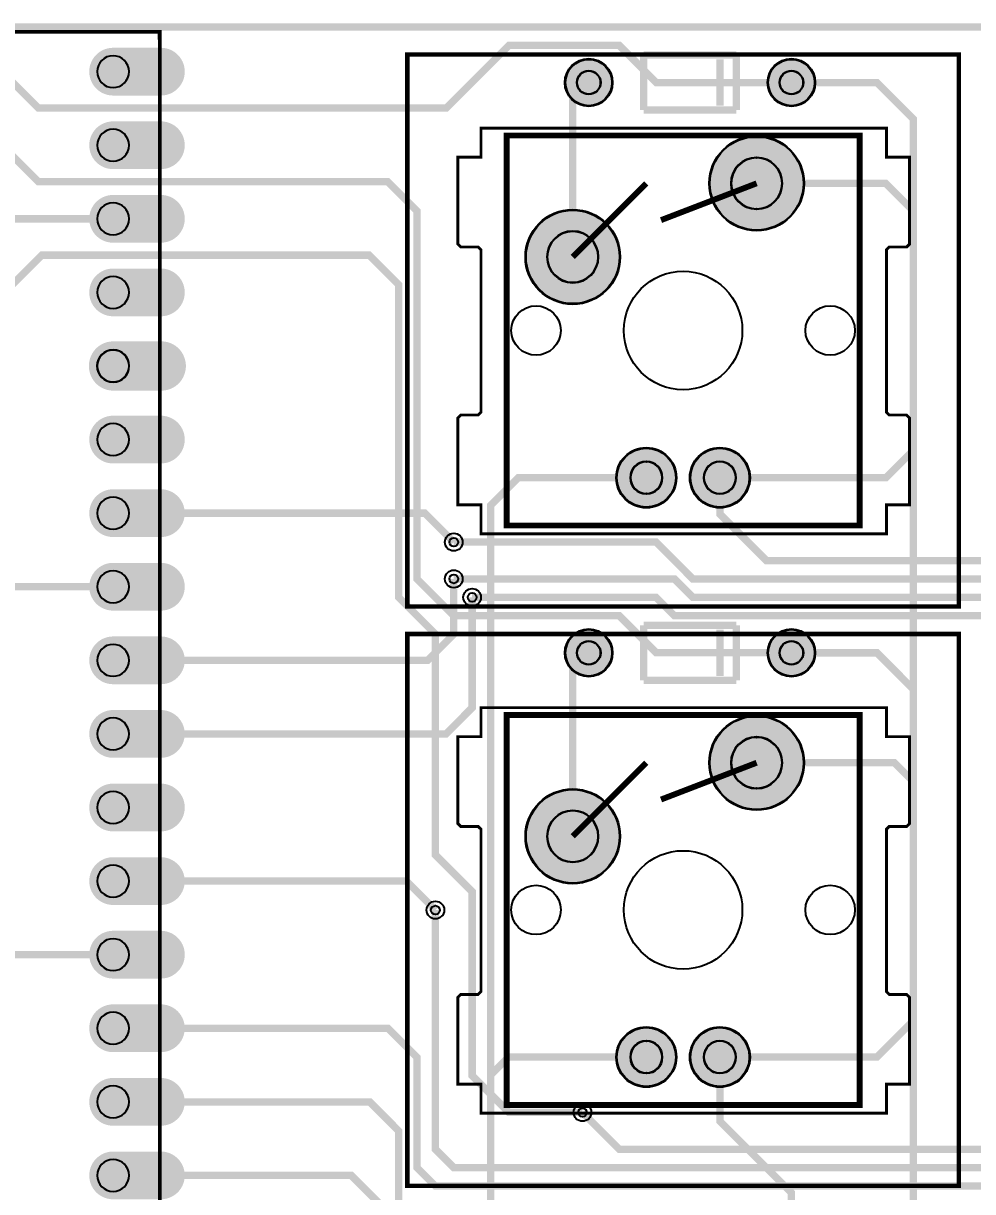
# Model space of a CAD drawing. Header units: millimetres. Extents: x 0 to 279, y -81 to 2.
# Drawn here: x 145.79 to 178.58, y -40.2 to 0.13 of the extents above; entities that cross this region are included whole.
import ezdxf

# ---------------------------------------------------------------- set-up
doc = ezdxf.new("R2010")
doc.units = ezdxf.units.MM
for name, color, linetype, true_color in [('BoardOutLine', 7, 'Continuous', 0xff00ff), ('BottomLayer', 7, 'Continuous', 0x0000ff), ('BottomSolderMaskLayer', 7, 'Continuous', 0xaa00ff), ('Document', 7, 'Continuous', 0xffffff), ('Hole', 7, 'Continuous', 0x222222), ('Multi-Layer', 7, 'Continuous', 0xc0c0c0), ('TopLayer', 7, 'Continuous', 0xff0000), ('TopSilkLayer', 7, 'Continuous', 0xffcc00), ('TopSolderMaskLayer', 7, 'Continuous', 0x800080)]:
    doc.layers.add(name, color=color, linetype=linetype, true_color=true_color)

msp = doc.modelspace()

# ---------------------------------------------------------------- hatches: boundary and pattern name
at = {"layer": 'BottomSolderMaskLayer'}
for points in [[(164.491, -1.916, 1), (166.142, -1.916, 1)], [(171.491, -1.916, 1), (173.142, -1.916, 1)], [(169.477, -5.395, 1), (172.753, -5.395, 1)], [(163.127, -7.935, 1), (166.403, -7.935, 1)], [(148.89, -12.55), (148.785, -12.544), (148.682, -12.524), (148.582, -12.491), (148.486, -12.445), (148.398, -12.388), (148.316, -12.32), (148.244, -12.242), (148.183, -12.156), (148.132, -12.062), (148.093, -11.963), (148.067, -11.859), (148.054, -11.753), (148.054, -11.647), (148.067, -11.541), (148.093, -11.437), (148.132, -11.338), (148.183, -11.244), (148.244, -11.158), (148.316, -11.08), (148.398, -11.012), (148.486, -10.955), (148.582, -10.909), (148.682, -10.876), (148.785, -10.856), (148.89, -10.85), (150.565, -10.85), (150.67, -10.856), (150.774, -10.876), (150.874, -10.909), (150.969, -10.955), (151.058, -11.012), (151.139, -11.08), (151.211, -11.158), (151.273, -11.244), (151.323, -11.338), (151.362, -11.437), (151.388, -11.541), (151.402, -11.647), (151.402, -11.753), (151.388, -11.859), (151.362, -11.963), (151.323, -12.062), (151.273, -12.156), (151.211, -12.242), (151.139, -12.32), (151.058, -12.388), (150.969, -12.445), (150.874, -12.491), (150.774, -12.524), (150.67, -12.544), (150.565, -12.55)], [(166.264, -15.555, 1), (168.346, -15.555, 1)], [(168.804, -15.555, 1), (170.886, -15.555, 1)], [(164.491, -21.601, 1), (166.141, -21.601, 1)], [(171.491, -21.601, 1), (173.141, -21.601, 1)], [(169.477, -25.395, 1), (172.753, -25.395, 1)], [(163.127, -27.935, 1), (166.403, -27.935, 1)], [(166.264, -35.555, 1), (168.346, -35.555, 1)], [(168.804, -35.555, 1), (170.886, -35.555, 1)]]:
    msp.add_hatch(color=256, dxfattribs=at).paths.add_polyline_path(points)
at = {"layer": 'Multi-Layer'}
for points in [[(148.89, -2.365), (148.787, -2.358), (148.685, -2.339), (148.586, -2.307), (148.493, -2.263), (148.405, -2.208), (148.325, -2.141), (148.254, -2.066), (148.193, -1.982), (148.144, -1.891), (148.105, -1.795), (148.08, -1.695), (148.067, -1.592), (148.067, -1.488), (148.08, -1.385), (148.105, -1.285), (148.144, -1.189), (148.193, -1.098), (148.254, -1.014), (148.325, -0.939), (148.405, -0.872), (148.493, -0.817), (148.586, -0.773), (148.685, -0.741), (148.787, -0.722), (148.89, -0.715), (150.54, -0.715), (150.643, -0.722), (150.745, -0.741), (150.844, -0.773), (150.938, -0.817), (151.025, -0.872), (151.105, -0.939), (151.176, -1.014), (151.236, -1.098), (151.287, -1.189), (151.325, -1.285), (151.35, -1.385), (151.364, -1.488), (151.364, -1.592), (151.35, -1.695), (151.325, -1.795), (151.287, -1.891), (151.236, -1.982), (151.176, -2.066), (151.105, -2.141), (151.025, -2.208), (150.938, -2.263), (150.844, -2.307), (150.745, -2.339), (150.643, -2.358), (150.54, -2.365)], [(164.516, -1.916, 1), (166.116, -1.916, 1)], [(171.516, -1.916, 1), (173.116, -1.916, 1)], [(148.89, -4.905), (148.787, -4.898), (148.685, -4.879), (148.586, -4.847), (148.493, -4.803), (148.405, -4.748), (148.325, -4.681), (148.254, -4.606), (148.193, -4.522), (148.144, -4.431), (148.105, -4.335), (148.08, -4.235), (148.067, -4.132), (148.067, -4.028), (148.08, -3.925), (148.105, -3.825), (148.144, -3.729), (148.193, -3.638), (148.254, -3.554), (148.325, -3.479), (148.405, -3.412), (148.493, -3.357), (148.586, -3.313), (148.685, -3.281), (148.787, -3.262), (148.89, -3.255), (150.54, -3.255), (150.643, -3.262), (150.745, -3.281), (150.844, -3.313), (150.938, -3.357), (151.025, -3.412), (151.105, -3.479), (151.176, -3.554), (151.236, -3.638), (151.287, -3.729), (151.325, -3.825), (151.35, -3.925), (151.364, -4.028), (151.364, -4.132), (151.35, -4.235), (151.325, -4.335), (151.287, -4.431), (151.236, -4.522), (151.176, -4.606), (151.105, -4.681), (151.025, -4.748), (150.938, -4.803), (150.844, -4.847), (150.745, -4.879), (150.643, -4.898), (150.54, -4.905)], [(169.502, -5.395, 1), (172.728, -5.395, 1)], [(148.89, -7.445), (148.787, -7.438), (148.685, -7.419), (148.586, -7.387), (148.493, -7.343), (148.405, -7.288), (148.325, -7.221), (148.254, -7.146), (148.193, -7.062), (148.144, -6.971), (148.105, -6.875), (148.08, -6.775), (148.067, -6.672), (148.067, -6.568), (148.08, -6.465), (148.105, -6.365), (148.144, -6.269), (148.193, -6.178), (148.254, -6.094), (148.325, -6.019), (148.405, -5.953), (148.493, -5.897), (148.586, -5.853), (148.685, -5.821), (148.787, -5.802), (148.89, -5.795), (150.54, -5.795), (150.643, -5.802), (150.745, -5.821), (150.844, -5.853), (150.938, -5.897), (151.025, -5.953), (151.105, -6.019), (151.176, -6.094), (151.236, -6.178), (151.287, -6.269), (151.325, -6.365), (151.35, -6.465), (151.364, -6.568), (151.364, -6.672), (151.35, -6.775), (151.325, -6.875), (151.287, -6.971), (151.236, -7.062), (151.176, -7.146), (151.105, -7.221), (151.025, -7.288), (150.938, -7.343), (150.844, -7.387), (150.745, -7.419), (150.643, -7.438), (150.54, -7.445)], [(163.152, -7.935, 1), (166.378, -7.935, 1)], [(148.89, -9.985), (148.787, -9.978), (148.685, -9.959), (148.586, -9.927), (148.493, -9.883), (148.405, -9.828), (148.325, -9.761), (148.254, -9.686), (148.193, -9.602), (148.144, -9.511), (148.105, -9.415), (148.08, -9.315), (148.067, -9.212), (148.067, -9.108), (148.08, -9.005), (148.105, -8.905), (148.144, -8.809), (148.193, -8.718), (148.254, -8.634), (148.325, -8.559), (148.405, -8.493), (148.493, -8.437), (148.586, -8.393), (148.685, -8.361), (148.787, -8.342), (148.89, -8.335), (150.54, -8.335), (150.643, -8.342), (150.745, -8.361), (150.844, -8.393), (150.938, -8.437), (151.025, -8.493), (151.105, -8.559), (151.176, -8.634), (151.236, -8.718), (151.287, -8.809), (151.325, -8.905), (151.35, -9.005), (151.364, -9.108), (151.364, -9.212), (151.35, -9.315), (151.325, -9.415), (151.287, -9.511), (151.236, -9.602), (151.176, -9.686), (151.105, -9.761), (151.025, -9.828), (150.938, -9.883), (150.844, -9.927), (150.745, -9.959), (150.643, -9.978), (150.54, -9.985)], [(148.89, -12.525), (148.787, -12.518), (148.685, -12.499), (148.586, -12.467), (148.493, -12.423), (148.405, -12.368), (148.325, -12.301), (148.254, -12.226), (148.193, -12.142), (148.144, -12.051), (148.105, -11.955), (148.08, -11.855), (148.067, -11.752), (148.067, -11.648), (148.08, -11.545), (148.105, -11.445), (148.144, -11.349), (148.193, -11.258), (148.254, -11.174), (148.325, -11.099), (148.405, -11.033), (148.493, -10.977), (148.586, -10.933), (148.685, -10.901), (148.787, -10.882), (148.89, -10.875), (150.54, -10.875), (150.643, -10.882), (150.745, -10.901), (150.844, -10.933), (150.938, -10.977), (151.025, -11.033), (151.105, -11.099), (151.176, -11.174), (151.236, -11.258), (151.287, -11.349), (151.325, -11.445), (151.35, -11.545), (151.364, -11.648), (151.364, -11.752), (151.35, -11.855), (151.325, -11.955), (151.287, -12.051), (151.236, -12.142), (151.176, -12.226), (151.105, -12.301), (151.025, -12.368), (150.938, -12.423), (150.844, -12.467), (150.745, -12.499), (150.643, -12.518), (150.54, -12.525)], [(148.89, -15.065), (148.787, -15.058), (148.685, -15.039), (148.586, -15.007), (148.493, -14.963), (148.405, -14.908), (148.325, -14.842), (148.254, -14.766), (148.193, -14.682), (148.144, -14.591), (148.105, -14.495), (148.08, -14.395), (148.067, -14.292), (148.067, -14.188), (148.08, -14.085), (148.105, -13.985), (148.144, -13.889), (148.193, -13.798), (148.254, -13.714), (148.325, -13.639), (148.405, -13.573), (148.493, -13.517), (148.586, -13.473), (148.685, -13.441), (148.787, -13.421), (148.89, -13.415), (150.54, -13.415), (150.643, -13.421), (150.745, -13.441), (150.844, -13.473), (150.938, -13.517), (151.025, -13.573), (151.105, -13.639), (151.176, -13.714), (151.236, -13.798), (151.287, -13.889), (151.325, -13.985), (151.35, -14.085), (151.364, -14.188), (151.364, -14.292), (151.35, -14.395), (151.325, -14.495), (151.287, -14.591), (151.236, -14.682), (151.176, -14.766), (151.105, -14.842), (151.025, -14.908), (150.938, -14.963), (150.844, -15.007), (150.745, -15.039), (150.643, -15.058), (150.54, -15.065)], [(166.289, -15.555, 1), (168.321, -15.555, 1)], [(168.829, -15.555, 1), (170.861, -15.555, 1)], [(148.89, -17.605), (148.787, -17.598), (148.685, -17.579), (148.586, -17.547), (148.493, -17.503), (148.405, -17.448), (148.325, -17.382), (148.254, -17.306), (148.193, -17.222), (148.144, -17.131), (148.105, -17.035), (148.08, -16.934), (148.067, -16.832), (148.067, -16.728), (148.08, -16.625), (148.105, -16.525), (148.144, -16.429), (148.193, -16.338), (148.254, -16.254), (148.325, -16.179), (148.405, -16.113), (148.493, -16.057), (148.586, -16.013), (148.685, -15.981), (148.787, -15.961), (148.89, -15.955), (150.54, -15.955), (150.643, -15.961), (150.745, -15.981), (150.844, -16.013), (150.938, -16.057), (151.025, -16.113), (151.105, -16.179), (151.176, -16.254), (151.236, -16.338), (151.287, -16.429), (151.325, -16.525), (151.35, -16.625), (151.364, -16.728), (151.364, -16.832), (151.35, -16.934), (151.325, -17.035), (151.287, -17.131), (151.236, -17.222), (151.176, -17.306), (151.105, -17.382), (151.025, -17.448), (150.938, -17.503), (150.844, -17.547), (150.745, -17.579), (150.643, -17.598), (150.54, -17.605)], [(148.89, -20.145), (148.787, -20.138), (148.685, -20.119), (148.586, -20.087), (148.493, -20.043), (148.405, -19.988), (148.325, -19.922), (148.254, -19.846), (148.193, -19.762), (148.144, -19.671), (148.105, -19.575), (148.08, -19.474), (148.067, -19.372), (148.067, -19.268), (148.08, -19.165), (148.105, -19.065), (148.144, -18.969), (148.193, -18.878), (148.254, -18.794), (148.325, -18.719), (148.405, -18.653), (148.493, -18.597), (148.586, -18.553), (148.685, -18.521), (148.787, -18.501), (148.89, -18.495), (150.54, -18.495), (150.643, -18.501), (150.745, -18.521), (150.844, -18.553), (150.938, -18.597), (151.025, -18.653), (151.105, -18.719), (151.176, -18.794), (151.236, -18.878), (151.287, -18.969), (151.325, -19.065), (151.35, -19.165), (151.364, -19.268), (151.364, -19.372), (151.35, -19.474), (151.325, -19.575), (151.287, -19.671), (151.236, -19.762), (151.176, -19.846), (151.105, -19.922), (151.025, -19.988), (150.938, -20.043), (150.844, -20.087), (150.745, -20.119), (150.643, -20.138), (150.54, -20.145)], [(164.516, -21.601, 1), (166.116, -21.601, 1)], [(171.516, -21.601, 1), (173.116, -21.601, 1)], [(148.89, -22.685), (148.787, -22.678), (148.685, -22.659), (148.586, -22.627), (148.493, -22.583), (148.405, -22.528), (148.325, -22.462), (148.254, -22.386), (148.193, -22.302), (148.144, -22.211), (148.105, -22.115), (148.08, -22.014), (148.067, -21.912), (148.067, -21.808), (148.08, -21.705), (148.105, -21.605), (148.144, -21.509), (148.193, -21.418), (148.254, -21.334), (148.325, -21.259), (148.405, -21.193), (148.493, -21.137), (148.586, -21.093), (148.685, -21.061), (148.787, -21.041), (148.89, -21.035), (150.54, -21.035), (150.643, -21.041), (150.745, -21.061), (150.844, -21.093), (150.938, -21.137), (151.025, -21.193), (151.105, -21.259), (151.176, -21.334), (151.236, -21.418), (151.287, -21.509), (151.325, -21.605), (151.35, -21.705), (151.364, -21.808), (151.364, -21.912), (151.35, -22.014), (151.325, -22.115), (151.287, -22.211), (151.236, -22.302), (151.176, -22.386), (151.105, -22.462), (151.025, -22.528), (150.938, -22.583), (150.844, -22.627), (150.745, -22.659), (150.643, -22.678), (150.54, -22.685)], [(148.89, -25.225), (148.787, -25.218), (148.685, -25.199), (148.586, -25.167), (148.493, -25.123), (148.405, -25.068), (148.325, -25.002), (148.254, -24.926), (148.193, -24.842), (148.144, -24.751), (148.105, -24.655), (148.08, -24.554), (148.067, -24.452), (148.067, -24.348), (148.08, -24.245), (148.105, -24.145), (148.144, -24.049), (148.193, -23.958), (148.254, -23.874), (148.325, -23.799), (148.405, -23.733), (148.493, -23.677), (148.586, -23.633), (148.685, -23.601), (148.787, -23.581), (148.89, -23.575), (150.54, -23.575), (150.643, -23.581), (150.745, -23.601), (150.844, -23.633), (150.938, -23.677), (151.025, -23.733), (151.105, -23.799), (151.176, -23.874), (151.236, -23.958), (151.287, -24.049), (151.325, -24.145), (151.35, -24.245), (151.364, -24.348), (151.364, -24.452), (151.35, -24.554), (151.325, -24.655), (151.287, -24.751), (151.236, -24.842), (151.176, -24.926), (151.105, -25.002), (151.025, -25.068), (150.938, -25.123), (150.844, -25.167), (150.745, -25.199), (150.643, -25.218), (150.54, -25.225)], [(169.502, -25.395, 1), (172.728, -25.395, 1)], [(148.89, -27.765), (148.787, -27.758), (148.685, -27.739), (148.586, -27.707), (148.493, -27.663), (148.405, -27.608), (148.325, -27.542), (148.254, -27.466), (148.193, -27.382), (148.144, -27.291), (148.105, -27.195), (148.08, -27.094), (148.067, -26.992), (148.067, -26.888), (148.08, -26.785), (148.105, -26.685), (148.144, -26.589), (148.193, -26.498), (148.254, -26.414), (148.325, -26.339), (148.405, -26.273), (148.493, -26.217), (148.586, -26.173), (148.685, -26.141), (148.787, -26.121), (148.89, -26.115), (150.54, -26.115), (150.643, -26.121), (150.745, -26.141), (150.844, -26.173), (150.938, -26.217), (151.025, -26.273), (151.105, -26.339), (151.176, -26.414), (151.236, -26.498), (151.287, -26.589), (151.325, -26.685), (151.35, -26.785), (151.364, -26.888), (151.364, -26.992), (151.35, -27.094), (151.325, -27.195), (151.287, -27.291), (151.236, -27.382), (151.176, -27.466), (151.105, -27.542), (151.025, -27.608), (150.938, -27.663), (150.844, -27.707), (150.745, -27.739), (150.643, -27.758), (150.54, -27.765)], [(163.152, -27.935, 1), (166.378, -27.935, 1)], [(148.89, -30.305), (148.787, -30.298), (148.685, -30.279), (148.586, -30.247), (148.493, -30.203), (148.405, -30.147), (148.325, -30.081), (148.254, -30.006), (148.193, -29.922), (148.144, -29.831), (148.105, -29.735), (148.08, -29.634), (148.067, -29.532), (148.067, -29.428), (148.08, -29.325), (148.105, -29.225), (148.144, -29.129), (148.193, -29.038), (148.254, -28.954), (148.325, -28.879), (148.405, -28.813), (148.493, -28.757), (148.586, -28.713), (148.685, -28.681), (148.787, -28.661), (148.89, -28.655), (150.54, -28.655), (150.643, -28.661), (150.745, -28.681), (150.844, -28.713), (150.938, -28.757), (151.025, -28.813), (151.105, -28.879), (151.176, -28.954), (151.236, -29.038), (151.287, -29.129), (151.325, -29.225), (151.35, -29.325), (151.364, -29.428), (151.364, -29.532), (151.35, -29.634), (151.325, -29.735), (151.287, -29.831), (151.236, -29.922), (151.176, -30.006), (151.105, -30.081), (151.025, -30.147), (150.938, -30.203), (150.844, -30.247), (150.745, -30.279), (150.643, -30.298), (150.54, -30.305)], [(148.89, -32.845), (148.787, -32.838), (148.685, -32.819), (148.586, -32.787), (148.493, -32.743), (148.405, -32.687), (148.325, -32.621), (148.254, -32.546), (148.193, -32.462), (148.144, -32.371), (148.105, -32.275), (148.08, -32.174), (148.067, -32.072), (148.067, -31.968), (148.08, -31.865), (148.105, -31.765), (148.144, -31.669), (148.193, -31.578), (148.254, -31.494), (148.325, -31.419), (148.405, -31.353), (148.493, -31.297), (148.586, -31.253), (148.685, -31.221), (148.787, -31.201), (148.89, -31.195), (150.54, -31.195), (150.643, -31.201), (150.745, -31.221), (150.844, -31.253), (150.938, -31.297), (151.025, -31.353), (151.105, -31.419), (151.176, -31.494), (151.236, -31.578), (151.287, -31.669), (151.325, -31.765), (151.35, -31.865), (151.364, -31.968), (151.364, -32.072), (151.35, -32.174), (151.325, -32.275), (151.287, -32.371), (151.236, -32.462), (151.176, -32.546), (151.105, -32.621), (151.025, -32.687), (150.938, -32.743), (150.844, -32.787), (150.745, -32.819), (150.643, -32.838), (150.54, -32.845)], [(148.89, -35.385), (148.787, -35.378), (148.685, -35.359), (148.586, -35.327), (148.493, -35.283), (148.405, -35.227), (148.325, -35.161), (148.254, -35.086), (148.193, -35.002), (148.144, -34.911), (148.105, -34.815), (148.08, -34.715), (148.067, -34.612), (148.067, -34.508), (148.08, -34.405), (148.105, -34.305), (148.144, -34.209), (148.193, -34.118), (148.254, -34.034), (148.325, -33.959), (148.405, -33.893), (148.493, -33.837), (148.586, -33.793), (148.685, -33.761), (148.787, -33.741), (148.89, -33.735), (150.54, -33.735), (150.643, -33.741), (150.745, -33.761), (150.844, -33.793), (150.938, -33.837), (151.025, -33.893), (151.105, -33.959), (151.176, -34.034), (151.236, -34.118), (151.287, -34.209), (151.325, -34.305), (151.35, -34.405), (151.364, -34.508), (151.364, -34.612), (151.35, -34.715), (151.325, -34.815), (151.287, -34.911), (151.236, -35.002), (151.176, -35.086), (151.105, -35.161), (151.025, -35.227), (150.938, -35.283), (150.844, -35.327), (150.745, -35.359), (150.643, -35.378), (150.54, -35.385)], [(166.289, -35.555, 1), (168.321, -35.555, 1)], [(168.829, -35.555, 1), (170.861, -35.555, 1)], [(148.89, -37.925), (148.787, -37.918), (148.685, -37.899), (148.586, -37.867), (148.493, -37.823), (148.405, -37.767), (148.325, -37.701), (148.254, -37.626), (148.193, -37.542), (148.144, -37.451), (148.105, -37.355), (148.08, -37.255), (148.067, -37.152), (148.067, -37.048), (148.08, -36.945), (148.105, -36.845), (148.144, -36.749), (148.193, -36.658), (148.254, -36.574), (148.325, -36.499), (148.405, -36.433), (148.493, -36.377), (148.586, -36.333), (148.685, -36.301), (148.787, -36.281), (148.89, -36.275), (150.54, -36.275), (150.643, -36.281), (150.745, -36.301), (150.844, -36.333), (150.938, -36.377), (151.025, -36.433), (151.105, -36.499), (151.176, -36.574), (151.236, -36.658), (151.287, -36.749), (151.325, -36.845), (151.35, -36.945), (151.364, -37.048), (151.364, -37.152), (151.35, -37.255), (151.325, -37.355), (151.287, -37.451), (151.236, -37.542), (151.176, -37.626), (151.105, -37.701), (151.025, -37.767), (150.938, -37.823), (150.844, -37.867), (150.745, -37.899), (150.643, -37.918), (150.54, -37.925)], [(148.89, -40.465), (148.787, -40.458), (148.685, -40.439), (148.586, -40.407), (148.493, -40.363), (148.405, -40.307), (148.325, -40.241), (148.254, -40.166), (148.193, -40.082), (148.144, -39.991), (148.105, -39.895), (148.08, -39.795), (148.067, -39.692), (148.067, -39.588), (148.08, -39.485), (148.105, -39.385), (148.144, -39.289), (148.193, -39.198), (148.254, -39.114), (148.325, -39.039), (148.405, -38.973), (148.493, -38.917), (148.586, -38.873), (148.685, -38.841), (148.787, -38.821), (148.89, -38.815), (150.54, -38.815), (150.643, -38.821), (150.745, -38.841), (150.844, -38.873), (150.938, -38.917), (151.025, -38.973), (151.105, -39.039), (151.176, -39.114), (151.236, -39.198), (151.287, -39.289), (151.325, -39.385), (151.35, -39.485), (151.364, -39.588), (151.364, -39.692), (151.35, -39.795), (151.325, -39.895), (151.287, -39.991), (151.236, -40.082), (151.176, -40.166), (151.105, -40.241), (151.025, -40.307), (150.938, -40.363), (150.844, -40.407), (150.745, -40.439), (150.643, -40.458), (150.54, -40.465)]]:
    msp.add_hatch(color=256, dxfattribs=at).paths.add_polyline_path(points)
at = {"layer": 'TopSolderMaskLayer'}
for points in [[(164.491, -1.916, 1), (166.142, -1.916, 1)], [(171.491, -1.916, 1), (173.142, -1.916, 1)], [(169.477, -5.395, 1), (172.753, -5.395, 1)], [(163.127, -7.935, 1), (166.403, -7.935, 1)], [(148.89, -12.55), (148.785, -12.544), (148.682, -12.524), (148.582, -12.491), (148.486, -12.445), (148.398, -12.388), (148.316, -12.32), (148.244, -12.242), (148.183, -12.156), (148.132, -12.062), (148.093, -11.963), (148.067, -11.859), (148.054, -11.753), (148.054, -11.647), (148.067, -11.541), (148.093, -11.437), (148.132, -11.338), (148.183, -11.244), (148.244, -11.158), (148.316, -11.08), (148.398, -11.012), (148.486, -10.955), (148.582, -10.909), (148.682, -10.876), (148.785, -10.856), (148.89, -10.85), (150.565, -10.85), (150.67, -10.856), (150.774, -10.876), (150.874, -10.909), (150.969, -10.955), (151.058, -11.012), (151.139, -11.08), (151.211, -11.158), (151.273, -11.244), (151.323, -11.338), (151.362, -11.437), (151.388, -11.541), (151.402, -11.647), (151.402, -11.753), (151.388, -11.859), (151.362, -11.963), (151.323, -12.062), (151.273, -12.156), (151.211, -12.242), (151.139, -12.32), (151.058, -12.388), (150.969, -12.445), (150.874, -12.491), (150.774, -12.524), (150.67, -12.544), (150.565, -12.55)], [(166.264, -15.555, 1), (168.346, -15.555, 1)], [(168.804, -15.555, 1), (170.886, -15.555, 1)], [(164.491, -21.601, 1), (166.141, -21.601, 1)], [(171.491, -21.601, 1), (173.141, -21.601, 1)], [(169.477, -25.395, 1), (172.753, -25.395, 1)], [(163.127, -27.935, 1), (166.403, -27.935, 1)], [(166.264, -35.555, 1), (168.346, -35.555, 1)], [(168.804, -35.555, 1), (170.886, -35.555, 1)]]:
    msp.add_hatch(color=256, dxfattribs=at).paths.add_polyline_path(points)

# ---------------------------------------------------------------- linework, layer by layer
at = {"layer": 'BoardOutLine', "const_width": 0.254}
msp.add_lwpolyline([(0, 0), (279.05, 0), (279.05, -80.95), (0, -80.95), (0, 0)], close=True, dxfattribs=at)
at = {"layer": 'BottomLayer', "const_width": 0.254}
for points in [[(131.11, -1.54), (145.05, -1.54), (146.304, -2.794), (160.401, -2.794), (162.56, -0.635), (166.37, -0.635), (167.65, -1.915), (172.316, -1.915)], [(164.765, -7.935), (164.765, -2.467), (165.316, -1.916)], [(169.845, -15.555), (175.58, -15.555), (176.53, -14.605), (176.53, -3.175), (175.271, -1.916), (172.316, -1.916)], [(131.11, -4.079), (145.05, -4.079), (146.304, -5.334), (158.369, -5.334), (159.385, -6.35), (159.385, -19.05), (160.655, -20.32), (166.37, -20.32), (167.65, -21.6), (172.316, -21.6)], [(131.11, -9.16), (145.145, -9.16), (146.431, -7.874), (157.734, -7.874), (158.75, -8.89), (158.75, -19.685), (160.02, -20.955), (160.02, -28.575), (161.29, -29.845), (161.29, -36.195), (162.56, -37.465), (165.1, -37.465)], [(269.845, -15.555), (269.845, -17.175), (268.605, -18.415), (171.45, -18.415), (169.845, -16.81), (169.845, -15.555)], [(160.655, -17.78), (167.64, -17.78), (168.91, -19.05), (269.875, -19.05), (270.51, -18.415), (276.86, -18.415)], [(160.655, -19.05), (168.275, -19.05), (168.91, -19.685), (255.271, -19.685), (256.541, -20.955)], [(241.3, -21.046), (240.756, -21.046), (240.03, -20.32), (168.275, -20.32), (167.64, -19.685), (161.29, -19.685)], [(164.765, -27.935), (164.765, -22.151), (165.316, -21.601)], [(169.845, -35.555), (175.265, -35.555), (176.53, -34.29), (176.53, -22.86), (175.271, -21.601), (172.316, -21.601)], [(234.95, -39.37), (160.655, -39.37), (160.02, -38.735), (160.02, -30.48)], [(148.89, -34.56), (158.385, -34.56), (159.385, -35.56), (159.385, -39.37), (160.02, -40.005), (219.71, -40.005), (220.379, -40.674), (220.98, -40.674)], [(269.845, -35.555), (269.845, -37.495), (268.605, -38.735), (170.815, -38.735), (169.845, -37.765), (169.845, -35.555)], [(148.89, -37.1), (157.75, -37.1), (158.75, -38.1), (158.75, -56.515), (160.02, -57.785), (168.91, -57.785), (170.815, -59.69), (215.265, -59.69), (215.914, -60.339), (216.535, -60.339)], [(201.295, -60.975), (200.675, -60.975), (200.025, -60.325), (170.815, -60.325), (168.91, -58.42), (160.02, -58.42), (158.115, -56.515), (158.115, -40.64), (157.115, -39.64), (148.89, -39.64)]]:
    msp.add_lwpolyline(points, dxfattribs=at)
at = {"layer": 'BottomSolderMaskLayer'}
for points in [[(171.118, -4.505), (171.112, -4.505)], [(171.118, -6.285), (171.112, -6.285)], [(164.768, -7.045), (164.762, -7.045)], [(164.768, -8.825), (164.762, -8.825)], [(148.89, -11.142), (148.89, -11.142)], [(148.89, -12.258), (148.89, -12.258)], [(167.308, -14.995), (167.302, -14.995)], [(169.848, -14.995), (169.842, -14.995)], [(167.308, -16.115), (167.302, -16.115)], [(169.848, -16.115), (169.842, -16.115)], [(171.118, -24.505), (171.112, -24.505)], [(171.118, -26.285), (171.112, -26.285)], [(164.768, -27.045), (164.762, -27.045)], [(164.768, -28.825), (164.762, -28.825)], [(167.308, -34.995), (167.302, -34.995)], [(169.848, -34.995), (169.842, -34.995)], [(167.308, -36.115), (167.302, -36.115)], [(169.848, -36.115), (169.842, -36.115)]]:
    msp.add_lwpolyline(points, close=True, dxfattribs=at)
for centre, radius in [((165.316, -1.916), 0.825), ((172.316, -1.916), 0.825), ((165.316, -1.916), 0.413), ((172.316, -1.916), 0.413), ((171.115, -5.395), 1.638), ((164.765, -7.935), 1.638), ((167.305, -15.555), 1.041), ((169.845, -15.555), 1.041), ((165.316, -21.601), 0.825), ((172.316, -21.601), 0.825), ((165.316, -21.601), 0.413), ((172.316, -21.601), 0.413), ((171.115, -25.395), 1.638), ((164.765, -27.935), 1.638), ((167.305, -35.555), 1.041), ((169.845, -35.555), 1.041)]:
    msp.add_circle(centre, radius, dxfattribs=at)
for centre, radius, start, end in [((171.112, -5.395), 0.89, 90, 270), ((171.118, -5.395), 0.89, 270, 90), ((164.762, -7.935), 0.89, 90, 270), ((164.768, -7.935), 0.89, 270, 90), ((148.89, -11.7), 0.558, 90, 270), ((148.89, -11.7), 0.558, 270, 90), ((167.302, -15.555), 0.56, 90, 270), ((167.308, -15.555), 0.56, 270, 90), ((169.842, -15.555), 0.56, 90, 270), ((169.848, -15.555), 0.56, 270, 90), ((171.112, -25.395), 0.89, 90, 270), ((171.118, -25.395), 0.89, 270, 90), ((164.762, -27.935), 0.89, 90, 270), ((164.768, -27.935), 0.89, 270, 90), ((167.302, -35.555), 0.56, 90, 270), ((167.308, -35.555), 0.56, 270, 90), ((169.842, -35.555), 0.56, 90, 270), ((169.848, -35.555), 0.56, 270, 90)]:
    msp.add_arc(centre, radius, start, end, dxfattribs=at)
at = {"layer": 'Document'}
for points, const_width in [([(159.05, -0.95), (178.1, -0.95), (178.1, -20), (159.05, -20), (159.05, -0.95)], 0.152), ([(175.596, -17.493), (175.596, -16.493), (176.395, -16.493), (176.395, -13.493), (176.295, -13.392), (175.695, -13.392), (175.596, -13.293), (175.596, -7.692), (175.695, -7.593), (176.295, -7.593), (176.395, -7.493), (176.395, -4.493), (175.596, -4.493), (175.596, -3.493), (161.596, -3.493), (161.596, -4.493), (160.796, -4.493), (160.796, -7.493), (160.896, -7.593), (161.496, -7.593), (161.596, -7.692), (161.596, -13.293), (161.496, -13.392), (160.896, -13.392), (160.796, -13.493), (160.796, -16.493), (161.596, -16.493), (161.596, -17.493), (175.596, -17.493)], 0.1), ([(159.05, -20.95), (178.1, -20.95), (178.1, -40), (159.05, -40), (159.05, -20.95)], 0.152), ([(175.596, -37.493), (175.596, -36.493), (176.395, -36.493), (176.395, -33.493), (176.295, -33.392), (175.695, -33.392), (175.596, -33.293), (175.596, -27.692), (175.695, -27.593), (176.295, -27.593), (176.395, -27.493), (176.395, -24.493), (175.596, -24.493), (175.596, -23.493), (161.596, -23.493), (161.596, -24.493), (160.796, -24.493), (160.796, -27.493), (160.896, -27.593), (161.496, -27.593), (161.596, -27.692), (161.596, -33.293), (161.496, -33.392), (160.896, -33.392), (160.796, -33.493), (160.796, -36.493), (161.596, -36.493), (161.596, -37.493), (175.596, -37.493)], 0.1)]:
    msp.add_lwpolyline(points, close=True, dxfattribs=dict(at, const_width=const_width))
at = {"layer": 'Hole'}
for centre in [(160.655, -17.78), (160.655, -19.05), (161.29, -19.685), (160.02, -30.48), (165.1, -37.465)]:
    msp.add_circle(centre, 0.152, dxfattribs=at)
at = {"layer": 'Multi-Layer'}
for points in [[(148.89, -0.99), (148.89, -0.99)], [(148.89, -2.09), (148.89, -2.09)], [(148.89, -3.53), (148.89, -3.53)], [(148.89, -4.63), (148.89, -4.63)], [(171.118, -4.519), (171.112, -4.519)], [(148.89, -6.07), (148.89, -6.07)], [(171.118, -6.271), (171.112, -6.271)], [(148.89, -7.17), (148.89, -7.17)], [(164.768, -7.059), (164.762, -7.059)], [(148.89, -8.61), (148.89, -8.61)], [(164.768, -8.811), (164.762, -8.811)], [(148.89, -9.71), (148.89, -9.71)], [(148.89, -11.15), (148.89, -11.15)], [(148.89, -12.25), (148.89, -12.25)], [(148.89, -13.69), (148.89, -13.69)], [(148.89, -14.79), (148.89, -14.79)], [(167.308, -15.009), (167.302, -15.009)], [(169.848, -15.009), (169.842, -15.009)], [(167.308, -16.101), (167.302, -16.101)], [(169.848, -16.101), (169.842, -16.101)], [(148.89, -16.23), (148.89, -16.23)], [(148.89, -17.33), (148.89, -17.33)], [(148.89, -18.77), (148.89, -18.77)], [(148.89, -19.87), (148.89, -19.87)], [(148.89, -21.31), (148.89, -21.31)], [(148.89, -22.41), (148.89, -22.41)], [(148.89, -23.85), (148.89, -23.85)], [(171.118, -24.519), (171.112, -24.519)], [(148.89, -24.95), (148.89, -24.95)], [(148.89, -26.39), (148.89, -26.39)], [(171.118, -26.271), (171.112, -26.271)], [(164.768, -27.059), (164.762, -27.059)], [(148.89, -27.49), (148.89, -27.49)], [(148.89, -28.93), (148.89, -28.93)], [(164.768, -28.811), (164.762, -28.811)], [(148.89, -30.03), (148.89, -30.03)], [(148.89, -31.47), (148.89, -31.47)], [(148.89, -32.57), (148.89, -32.57)], [(148.89, -34.01), (148.89, -34.01)], [(167.308, -35.009), (167.302, -35.009)], [(169.848, -35.009), (169.842, -35.009)], [(148.89, -35.11), (148.89, -35.11)], [(167.308, -36.101), (167.302, -36.101)], [(169.848, -36.101), (169.842, -36.101)], [(148.89, -36.55), (148.89, -36.55)], [(148.89, -37.65), (148.89, -37.65)], [(148.89, -39.09), (148.89, -39.09)], [(148.89, -40.19), (148.89, -40.19)]]:
    msp.add_lwpolyline(points, close=True, dxfattribs=at)
for centre, radius in [((165.316, -1.916), 0.8), ((172.316, -1.916), 0.8), ((165.316, -1.916), 0.4), ((172.316, -1.916), 0.4), ((171.115, -5.395), 1.613), ((164.765, -7.935), 1.613), ((168.575, -10.475), 2.045), ((163.495, -10.475), 0.853), ((173.655, -10.475), 0.853), ((167.305, -15.555), 1.016), ((169.845, -15.555), 1.016), ((160.655, -17.78), 0.305), ((160.655, -19.05), 0.305), ((161.29, -19.685), 0.305), ((165.316, -21.601), 0.8), ((172.316, -21.601), 0.8), ((165.316, -21.601), 0.4), ((172.316, -21.601), 0.4), ((171.115, -25.395), 1.613), ((164.765, -27.935), 1.613), ((168.575, -30.475), 2.045), ((163.495, -30.475), 0.853), ((173.655, -30.475), 0.853), ((160.02, -30.48), 0.305), ((167.305, -35.555), 1.016), ((169.845, -35.555), 1.016), ((165.1, -37.465), 0.305)]:
    msp.add_circle(centre, radius, dxfattribs=at)
for centre, radius, start, end in [((148.89, -1.54), 0.55, 90, 270), ((148.89, -1.54), 0.55, 270, 90), ((148.89, -4.08), 0.55, 90, 270), ((148.89, -4.08), 0.55, 270, 90), ((171.112, -5.395), 0.876, 90, 270), ((171.118, -5.395), 0.876, 270, 90), ((148.89, -6.62), 0.55, 90, 270), ((148.89, -6.62), 0.55, 270, 90), ((164.762, -7.935), 0.876, 90, 270), ((164.768, -7.935), 0.876, 270, 90), ((148.89, -9.16), 0.55, 90, 270), ((148.89, -9.16), 0.55, 270, 90), ((148.89, -11.7), 0.55, 90, 270), ((148.89, -11.7), 0.55, 270, 90), ((148.89, -14.24), 0.55, 90, 270), ((148.89, -14.24), 0.55, 270, 90), ((167.302, -15.555), 0.546, 90, 270), ((167.308, -15.555), 0.546, 270, 90), ((169.842, -15.555), 0.546, 90, 270), ((169.848, -15.555), 0.546, 270, 90), ((148.89, -16.78), 0.55, 90, 270), ((148.89, -16.78), 0.55, 270, 90), ((148.89, -19.32), 0.55, 90, 270), ((148.89, -19.32), 0.55, 270, 90), ((148.89, -21.86), 0.55, 90, 270), ((148.89, -21.86), 0.55, 270, 90), ((148.89, -24.4), 0.55, 90, 270), ((148.89, -24.4), 0.55, 270, 90), ((171.112, -25.395), 0.876, 90, 270), ((171.118, -25.395), 0.876, 270, 90), ((148.89, -26.94), 0.55, 90, 270), ((148.89, -26.94), 0.55, 270, 90), ((164.762, -27.935), 0.876, 90, 270), ((164.768, -27.935), 0.876, 270, 90), ((148.89, -29.48), 0.55, 90, 270), ((148.89, -29.48), 0.55, 270, 90), ((148.89, -32.02), 0.55, 90, 270), ((148.89, -32.02), 0.55, 270, 90), ((148.89, -34.56), 0.55, 90, 270), ((148.89, -34.56), 0.55, 270, 90), ((167.302, -35.555), 0.546, 90, 270), ((167.308, -35.555), 0.546, 270, 90), ((169.842, -35.555), 0.546, 90, 270), ((169.848, -35.555), 0.546, 270, 90), ((148.89, -37.1), 0.55, 90, 270), ((148.89, -37.1), 0.55, 270, 90), ((148.89, -39.64), 0.55, 90, 270), ((148.89, -39.64), 0.55, 270, 90)]:
    msp.add_arc(centre, radius, start, end, dxfattribs=at)
at = {"layer": 'TopLayer', "const_width": 0.254}
for points in [[(171.115, -5.395), (175.575, -5.395), (176.53, -6.35), (176.53, -64.135), (175.26, -65.405), (161.59, -65.395)], [(131.11, -6.62), (148.89, -6.62)], [(167.305, -55.555), (162.87, -55.555), (161.925, -54.61), (161.925, -16.51), (162.88, -15.555), (167.305, -15.555)], [(148.89, -16.78), (159.655, -16.78), (160.655, -17.78)], [(148.89, -21.86), (159.75, -21.86), (160.655, -20.955), (160.655, -19.05)], [(131.11, -19.32), (148.89, -19.32)], [(148.89, -24.4), (160.385, -24.4), (161.29, -23.495), (161.29, -19.685)], [(171.115, -25.395), (175.872, -25.395), (176.53, -26.053)], [(148.89, -29.48), (159.02, -29.48), (160.02, -30.48)], [(131.11, -32.02), (148.89, -32.02)], [(167.305, -35.555), (162.544, -35.555), (161.925, -36.174)], [(172.316, -41.286), (172.316, -40.236), (170.815, -38.735), (166.37, -38.735), (165.1, -37.465)]]:
    msp.add_lwpolyline(points, dxfattribs=at)
at = {"layer": 'TopSilkLayer'}
for points, const_width in [([(150.49, -0.44), (150.5, -0.17), (129.5, -0.17), (129.5, -51.17), (150.5, -51.17), (150.5, -0.17)], 0.127), ([(167.216, -0.966), (167.216, -2.866)], 0.254), ([(170.416, -0.966), (167.216, -0.966)], 0.254), ([(169.853, -2.716), (169.853, -1.116)], 0.254), ([(170.416, -2.866), (170.416, -0.966)], 0.254), ([(170.416, -2.866), (167.216, -2.866)], 0.254), ([(164.765, -7.935), (167.305, -5.395)], 0.203), ([(171.115, -5.395), (167.813, -6.665)], 0.203), ([(167.216, -20.651), (167.216, -22.551)], 0.254), ([(170.416, -20.651), (167.216, -20.651)], 0.254), ([(170.416, -22.551), (170.416, -20.651)], 0.254), ([(169.853, -22.401), (169.853, -20.801)], 0.254), ([(170.416, -22.551), (167.216, -22.551)], 0.254), ([(164.765, -27.935), (167.305, -25.395)], 0.203), ([(171.115, -25.395), (167.813, -26.665)], 0.203)]:
    msp.add_lwpolyline(points, dxfattribs=dict(at, const_width=const_width))
at = {"layer": 'TopSilkLayer', "const_width": 0.203}
for points in [[(162.479, -3.744), (174.671, -3.744), (174.671, -17.206), (162.479, -17.206), (162.479, -3.744)], [(162.479, -23.744), (174.671, -23.744), (174.671, -37.206), (162.479, -37.206), (162.479, -23.744)]]:
    msp.add_lwpolyline(points, close=True, dxfattribs=at)
at = {"layer": 'TopSolderMaskLayer'}
for points in [[(171.118, -4.505), (171.112, -4.505)], [(171.118, -6.285), (171.112, -6.285)], [(164.768, -7.045), (164.762, -7.045)], [(164.768, -8.825), (164.762, -8.825)], [(148.89, -11.142), (148.89, -11.142)], [(148.89, -12.258), (148.89, -12.258)], [(167.308, -14.995), (167.302, -14.995)], [(169.848, -14.995), (169.842, -14.995)], [(167.308, -16.115), (167.302, -16.115)], [(169.848, -16.115), (169.842, -16.115)], [(171.118, -24.505), (171.112, -24.505)], [(171.118, -26.285), (171.112, -26.285)], [(164.768, -27.045), (164.762, -27.045)], [(164.768, -28.825), (164.762, -28.825)], [(167.308, -34.995), (167.302, -34.995)], [(169.848, -34.995), (169.842, -34.995)], [(167.308, -36.115), (167.302, -36.115)], [(169.848, -36.115), (169.842, -36.115)]]:
    msp.add_lwpolyline(points, close=True, dxfattribs=at)
for centre, radius in [((165.316, -1.916), 0.825), ((172.316, -1.916), 0.825), ((165.316, -1.916), 0.413), ((172.316, -1.916), 0.413), ((171.115, -5.395), 1.638), ((164.765, -7.935), 1.638), ((167.305, -15.555), 1.041), ((169.845, -15.555), 1.041), ((165.316, -21.601), 0.825), ((172.316, -21.601), 0.825), ((165.316, -21.601), 0.413), ((172.316, -21.601), 0.413), ((171.115, -25.395), 1.638), ((164.765, -27.935), 1.638), ((167.305, -35.555), 1.041), ((169.845, -35.555), 1.041)]:
    msp.add_circle(centre, radius, dxfattribs=at)
for centre, radius, start, end in [((171.112, -5.395), 0.89, 90, 270), ((171.118, -5.395), 0.89, 270, 90), ((164.762, -7.935), 0.89, 90, 270), ((164.768, -7.935), 0.89, 270, 90), ((148.89, -11.7), 0.558, 90, 270), ((148.89, -11.7), 0.558, 270, 90), ((167.302, -15.555), 0.56, 90, 270), ((167.308, -15.555), 0.56, 270, 90), ((169.842, -15.555), 0.56, 90, 270), ((169.848, -15.555), 0.56, 270, 90), ((171.112, -25.395), 0.89, 90, 270), ((171.118, -25.395), 0.89, 270, 90), ((164.762, -27.935), 0.89, 90, 270), ((164.768, -27.935), 0.89, 270, 90), ((167.302, -35.555), 0.56, 90, 270), ((167.308, -35.555), 0.56, 270, 90), ((169.842, -35.555), 0.56, 90, 270), ((169.848, -35.555), 0.56, 270, 90)]:
    msp.add_arc(centre, radius, start, end, dxfattribs=at)

doc.saveas('drawing.dxf')
